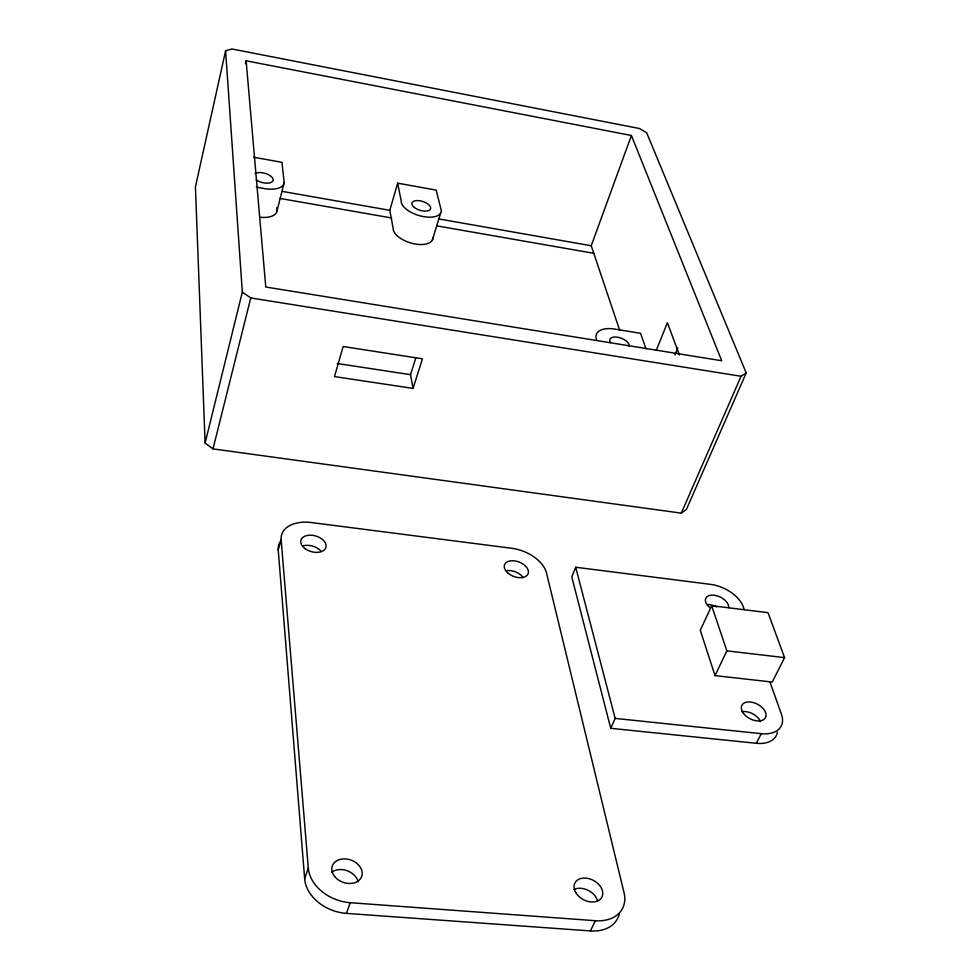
<?xml version="1.0" encoding="UTF-8"?>
<svg xmlns="http://www.w3.org/2000/svg" width="980" height="980" viewBox="0 0 980 980"><rect width="100%" height="100%" fill="white"/><g stroke="black" fill="none" stroke-linecap="round" stroke-linejoin="round"><path stroke-width="1.47" d="M225.608 50.752L195.424 186.898L205.102 443.058L213.003 448.889L681.296 513.14L686.417 509.441L746.209 372.939L646.665 132.753L639.499 128.527L232.052 49L225.608 50.752L242.329 292.114L205.102 443.058M245.453 63.749L246.127 60.797L631.414 135.497L721.709 360.75L265.764 287.018L246.127 60.797M213.003 448.889L250.757 297.945L242.329 292.114M260.692 217.327A21.254 10.413 14.7 0 0 277.107 210.627L284.163 182.574L281.958 162.325L253.587 157.217M278.222 549.915L281.138 539.686A33.026 20.666 16.1 0 1 311.285 522.536L511.658 548.273A31.997 19.49 21.1 0 1 546.509 572.969L624.052 892.743A38.661 27.575 28.3 0 1 595.338 920.71L590.438 930.927L346.369 913.385A39.445 30.025 19.9 0 1 304.658 878.827L278.222 549.915A32.904 20.727 16.1 0 1 280.011 542.001M432.94 237.76A20.605 10.033 17.2 0 1 412.899 243.518A20.605 10.033 17.2 0 1 393.139 228.401L389.795 210.308L397.672 183.174L436.174 190.108L441.319 210.602A20.801 9.874 17.3 0 1 421.167 216.127A20.801 9.874 17.3 0 1 401.175 201.047L397.672 183.174M432.278 240.284L440.657 213.089M413.033 388.399L422.441 358.803L343.147 346.516L334.486 376.59L413.033 388.399L410.534 374.666L415.851 357.835M304.658 878.827L308.296 868.084L281.138 539.686M346.369 913.385L350.264 902.702A39.629 29.976 19.9 0 1 308.296 868.084M619.715 330.358L591.234 245.76L631.414 135.497M656.245 350.424L667.392 322.702L679.397 354.895M744.298 609.646L743.293 606.792A28.996 16.917 25.3 0 0 710.5 584.35L575.689 567.249L571.781 576.902L610.736 728.312L756.34 743.293A30.956 19.098 27.8 0 0 777.422 732.17M674.938 354.919L677.756 348.01M681.296 513.14L741.064 376.271L746.209 372.939M610.736 728.312L615.158 718.401L575.689 567.249M711.688 605.714L700.284 630.25L715.008 675.6L772.24 682.056L784.576 657.617L768.014 612.672L711.688 605.714L726.866 650.867L715.008 675.6M756.34 743.293L761.264 733.677A31.078 19.037 27.7 0 0 781.489 714.408L769.913 681.786M350.264 902.702L595.338 920.71M615.158 718.401L761.264 733.677M726.866 650.867L784.576 657.617M337.206 363.507L410.534 374.666M250.757 297.945L741.064 376.271M280.108 198.462L391.706 217.977M436.945 225.89L593.782 253.318M282.485 191.431L389.795 210.308M438.452 218.871L591.234 245.76M256.331 187.143L262.175 188.172A21.462 10.253 14.8 0 0 284.163 182.574M645.979 348.782L640.553 333.31L613.811 328.925A24.708 12.434 20.9 0 0 596.624 339.95M276.801 207.699L277.107 210.627M629.209 346.406L629.197 344.985A10.29 5.182 20.9 0 0 619.458 337.61A10.29 5.182 20.9 0 0 609.793 339.68L609.793 341.101A10.29 5.182 20.9 0 0 610.454 342.657M255.082 173.558A10.057 4.802 14.8 0 1 269.304 175.138A10.057 4.802 14.8 0 1 270.615 182.648A10.057 4.802 14.8 0 1 256.16 179.769M710.182 607.857A12.422 7.252 25.3 0 1 712.215 595.142A12.422 7.252 25.3 0 1 728.618 607.674M707.903 604.55A12.385 7.277 25.4 0 1 716.735 606.938M742.117 711.688A13.267 8.183 27.8 0 1 760.554 721.697M619.201 914.291A38.49 27.624 28.4 0 1 590.438 930.927M303.396 545.811A12.948 8.159 16.1 0 1 320.877 551.029M331.669 872.347A15.521 11.821 19.9 0 1 347.141 870.718A15.521 11.821 19.9 0 1 358.092 881.816M573.998 889.509A15.153 10.878 28.4 0 1 597.555 900.816M507.089 570.605A12.544 7.705 21.1 0 1 523.259 577.673M414.381 207.478A9.751 4.631 17.3 0 0 430.269 209.377A9.751 4.631 17.3 0 0 419.183 200.68A9.751 4.631 17.3 0 0 414.381 207.478M743.391 713.269A13.316 8.159 27.7 0 0 764.792 718.634A13.316 8.159 27.7 0 0 752.873 702.452A13.316 8.159 27.7 0 0 743.391 713.269M335.393 877.345A15.594 11.797 19.9 0 0 361.314 877.321A15.594 11.797 19.9 0 0 344.274 858.884A15.594 11.797 19.9 0 0 335.393 877.345M575.738 892.523A15.215 10.854 28.3 0 0 600.593 898.917A15.215 10.854 28.3 0 0 588.894 878.644A15.215 10.854 28.3 0 0 575.738 892.523M507.505 572.651A12.593 7.668 21.1 0 0 527.889 574.219A12.593 7.668 21.1 0 0 513.63 560.793A12.593 7.668 21.1 0 0 507.505 572.651M305.148 548.678A12.997 8.134 16.1 0 0 325.911 547.465A12.997 8.134 16.1 0 0 309.251 535.202A12.997 8.134 16.1 0 0 305.148 548.678"/></g></svg>
